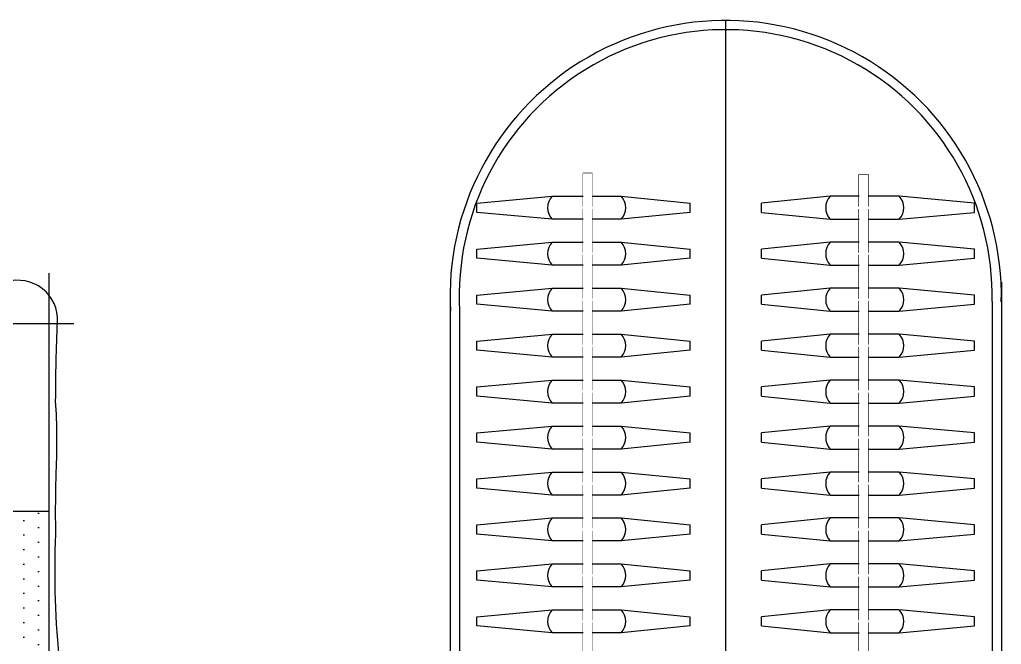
# Model space of a CAD drawing. Header units: millimetres. Extents: x -807114 to 558292, y -468455 to -61603.
# Drawn here: x -162073 to -159936, y -236672 to -235313 of the extents above; entities that cross this region are included whole.
import ezdxf

# ---------------------------------------------------------------- set-up
doc = ezdxf.new("R2010")
doc.units = ezdxf.units.MM
doc.header["$LTSCALE"] = 1000
doc.linetypes.add('DASH', pattern=[0.35, 0.25, -0.1])
doc.layers.add('FF-FURN', color=51, linetype='Continuous')
doc.layers.add('建-轴', color=1, linetype='Continuous')

# ---------------------------------------------------------------- blocks, each defined once
blk = doc.blocks.new('1800X2000床A')
at = {"linetype": 'Continuous'}
h = blk.add_hatch(dxfattribs=at)
h.set_pattern_fill('DOTS', color=57, scale=20, angle=90, style=0)
h.set_pattern_definition([(90, (-37064.08, -174013.955), (-31.75, 15.875), [0, -31.75])])
h.paths.add_polyline_path([(-900, -571.6), (-900, -171.6), (900, -171.6), (900, -571.6)])
for p, q in [((-900, 980), (-900, -1090.1)), ((900, 980), (900, -1090.1)), ((953.8, -980), (-946.7, -980))]:
    blk.add_line(p, q, dxfattribs=at)
at = {"color": 57, "linetype": 'Continuous'}
for p, q in [((900, 438.2), (585.8, 356.9)), ((900, 411.4), (-897.3, -171.6)), ((-946.7, 340.4), (-611.1, 340.4)), ((-169.7, 340.4), (140.3, 340.4)), ((656.5, 340.4), (900, 340.4)), ((-453.9, 289.6), (-946.7, 289.6)), ((402.8, 283.8), (-900, -78.9)), ((263.2, 289.6), (-292.6, 289.6)), ((900, 289.6), (424.5, 289.6)), ((900, -171.6), (-900, -171.6)), ((900, -571.6), (-900, -571.6))]:
    blk.add_line(p, q, dxfattribs=at)
at = {"linetype": 'Continuous'}
blk.add_lwpolyline([(-950, 1020), (-950, 980), (950, 980), (950, 1020), (-950, 1020), (-950, 980)], dxfattribs=at)
at = {"color": 53, "linetype": 'Continuous'}
for points in [[(914.4, -522.6, 0.011501), (915.4, -658.1, -0.027887), (914.1, -811.9, 0.011645), (918.1, -983.7, -0.522577), (807.1, -1071, -0.144021), (749, -1047.2, 0.120265), (697.5, -1028.7, 0.023323), (627.9, -1023.4, -0.068959), (565.4, -1028.2, -0.011626), (430.6, -1016.8, -0.119793), (399.6, -1010.6, 0.046791), (290.8, -1012.6, -0.023628), (190.8, -1010.5, 0.055897), (-51.3, -1012.9, -0.053528), (-91.8, -1019.8, -0.053528), (-132.3, -1012.9, 0.055897), (-374.4, -1010.5, -0.187873), (-362, -1012.6, 0.036947), (-499.8, -1010.6, 0.036442), (-634.8, -1025.7, -0.141351), (-765.6, -1028.2, 0.342539), (-828.1, -1048.6, -0.123892), (-881.4, -1090, -0.37589), (-955.7, -1056.7, -0.329446), (-938.7, -931.9, 0.211134), (-921.8, -890.9, -0.024888), (-915.1, -753.9, 0.06219), (-910.4, -626.7, 0.218233), (-943, -510.5, -0.123513), (-964.3, -410.6, -0.129887), (-943.7, -314.7, 0.095063), (-923.8, -182.3, -0.016498), (-918.2, -32.3, 0.039412), (-910.4, 173.7, -0.025508), (-910.4, 327.9, 0.038458), (-913, 451.6, -0.058958), (-919.7, 588.7, -0.00267), (-914.9, 817.2, -0.013848), (-913.2, 980, -0.011292)], [(910.6, 980, -0.018567), (914.9, 761.8, -0.00267), (919.7, 533.2, -0.058958), (913, 396.2, 0.038458), (910.4, 272.5, -0.025508), (910.4, 118.3, 0.039412), (918.2, -87.7, -0.016498), (923.8, -237.7)], [(923.8, -237.7, 0.037552), (914.4, -522.6)]]:
    blk.add_lwpolyline(points, format="xyb", dxfattribs=at)
for centre, radius, start, end in [((-407.9, -972.7), 1927.1, 79.5219, 101.0093), ((391.7, -1691.8), 2641.6, 82.6669, 98.5823), ((285.3, 706.9), 487.3, 329.872, 28.9386), ((443.9, 707.1), 1238, 170.1485, 190.6384), ((-1061.9, 702.8), 1018.5, 346.621, 13.2374), ((1936.5, 695.7), 1940.4, 173.0204, 186.6449), ((-404.9, -238.2), 948.7, 76.0297, 102.2512), ((375.5, -238.2), 948.7, 77.7488, 103.9703), ((29.9, 505.6), 661.9, 163.9263, 197.1409), ((-59.2, 505.6), 661.9, 342.8591, 16.0737), ((-1667.9, 484.6), 1505.1, 353.1514, 7.5533), ((1638.5, 484.6), 1505.1, 172.4467, 186.8486), ((393, 3966.4), 3498.4, 263.3537, 265.7442), ((293, 3966.4), 3498.4, 275.0712, 277.0989), ((-372, 3643.3), 3190, 262.7818, 265.3485), ((-472, 3643.3), 3190, 275.562, 277.4104), ((-376.1, 1254.1), 970.4, 256.4986, 282.0521), ((346.7, 1254.1), 970.4, 257.9479, 283.5014)]:
    blk.add_arc(centre, radius, start, end, dxfattribs=at)
at = {"color": 59, "linetype": 'Continuous'}
for centre, radius, start, end in [((-379.1, -2731.9), 3663.7, 84.876, 96.3909), ((1853.5, 686.6), 2630.3, 174.4826, 185.0365), ((-1148.5, 754.9), 1091.3, 346.1307, 9.5201), ((427.2, -2159.9), 3098.6, 84.0575, 98.1925), ((2200.9, 750.7), 2194.7, 175.1743, 187.1461), ((-109.7, 718.3), 864.5, 345.0144, 14.054), ((-1146.4, 492.4), 573.1, 340.1161, 22.5374), ((1117, 492.4), 573.1, 157.4626, 199.8839), ((-426.1, -501), 1200.4, 76.8202, 99.5534), ((259, 469.5), 481.3, 151.9201, 201.9524), ((396.7, -501), 1200.4, 80.4466, 103.1798), ((-288.4, 469.5), 481.3, 338.0476, 28.0799), ((-561.2, 2818.8), 2357, 279.7319, 282.3002), ((429.7, 3708.3), 3234.9, 262.6102, 264.7442), ((329.7, 3708.3), 3234.9, 274.8347, 277.4934), ((-461.2, 2818.8), 2357, 262.1069, 265.8698), ((-382.6, 2242.4), 1941.4, 262.7128, 276.541), ((353.3, 2242.4), 1941.4, 263.459, 277.2872)]:
    blk.add_arc(centre, radius, start, end, dxfattribs=at)

msp = doc.modelspace()

# ---------------------------------------------------------------- linework, layer by layer
at = {"color": 8, "ltscale": 750}
for p, q in [((-160536.4, -237814.7), (-160536.4, -235314.7)), ((-160536.4, -237814.7), (-160536.4, -235314.7)), ((-159936.4, -235884.4), (-159936.4, -237814.7)), ((-161136.4, -235914.7), (-161136.4, -237814.7)), ((-161115.6, -235946.1), (-161115.6, -237814.7)), ((-159956.5, -235926.5), (-159956.5, -237814.7)), ((-159994.7, -236212.2), (-160158.7, -236197.2)), ((-159994.7, -236232.2), (-159994.7, -236212.2)), ((-160158.7, -236247.2), (-159994.7, -236232.2)), ((-159994.7, -236312.2), (-160158.7, -236297.2))]:
    msp.add_line(p, q, dxfattribs=at)
at = {"color": 8}
for p, q in [((-161078.2, -235712.2), (-160914.1, -235697.2)), ((-160764.1, -235697.2), (-160614.1, -235712.2)), ((-160308.7, -235697.2), (-160458.7, -235712.2)), ((-159994.7, -235712.2), (-160158.7, -235697.2)), ((-161078.2, -235732.2), (-161078.2, -235712.2)), ((-160914.1, -235747.2), (-161078.2, -235732.2)), ((-160614.1, -235732.2), (-160764.1, -235747.2)), ((-160614.1, -235732.2), (-160614.1, -235712.2)), ((-160458.7, -235732.2), (-160458.7, -235712.2)), ((-160458.7, -235732.2), (-160308.7, -235747.2)), ((-160158.7, -235747.2), (-159994.7, -235732.2)), ((-159994.7, -235732.2), (-159994.7, -235712.2)), ((-161078.2, -235812.2), (-160914.1, -235797.2)), ((-161078.2, -235832.2), (-161078.2, -235812.2)), ((-160764.1, -235797.2), (-160614.1, -235812.2)), ((-160614.1, -235832.2), (-160614.1, -235812.2)), ((-160308.7, -235797.2), (-160458.7, -235812.2)), ((-160458.7, -235832.2), (-160458.7, -235812.2)), ((-159994.7, -235812.2), (-160158.7, -235797.2)), ((-159994.7, -235832.2), (-159994.7, -235812.2)), ((-160914.1, -235847.2), (-161078.2, -235832.2)), ((-160614.1, -235832.2), (-160764.1, -235847.2)), ((-160458.7, -235832.2), (-160308.7, -235847.2)), ((-160158.7, -235847.2), (-159994.7, -235832.2)), ((-161078.2, -235912.2), (-160914.1, -235897.2)), ((-160764.1, -235897.2), (-160614.1, -235912.2)), ((-160308.7, -235897.2), (-160458.7, -235912.2)), ((-159994.7, -235912.2), (-160158.7, -235897.2)), ((-161078.2, -235932.2), (-161078.2, -235912.2)), ((-160614.1, -235932.2), (-160614.1, -235912.2)), ((-160458.7, -235932.2), (-160458.7, -235912.2)), ((-159994.7, -235932.2), (-159994.7, -235912.2)), ((-160914.1, -235947.2), (-161078.2, -235932.2)), ((-160614.1, -235932.2), (-160764.1, -235947.2)), ((-160458.7, -235932.2), (-160308.7, -235947.2)), ((-160158.7, -235947.2), (-159994.7, -235932.2)), ((-161078.2, -236012.2), (-160914.1, -235997.2)), ((-160764.1, -235997.2), (-160614.1, -236012.2)), ((-160308.7, -235997.2), (-160458.7, -236012.2)), ((-159994.7, -236012.2), (-160158.7, -235997.2)), ((-161078.2, -236032.2), (-161078.2, -236012.2)), ((-160614.1, -236032.2), (-160614.1, -236012.2)), ((-160458.7, -236032.2), (-160458.7, -236012.2)), ((-159994.7, -236032.2), (-159994.7, -236012.2)), ((-160914.1, -236047.2), (-161078.2, -236032.2)), ((-160614.1, -236032.2), (-160764.1, -236047.2)), ((-160458.7, -236032.2), (-160308.7, -236047.2)), ((-160158.7, -236047.2), (-159994.7, -236032.2)), ((-161078.2, -236112.2), (-160914.1, -236097.2)), ((-161078.2, -236132.2), (-161078.2, -236112.2)), ((-160764.1, -236097.2), (-160614.1, -236112.2)), ((-160614.1, -236132.2), (-160614.1, -236112.2)), ((-160308.7, -236097.2), (-160458.7, -236112.2)), ((-160458.7, -236132.2), (-160458.7, -236112.2)), ((-159994.7, -236112.2), (-160158.7, -236097.2)), ((-159994.7, -236132.2), (-159994.7, -236112.2)), ((-160914.1, -236147.2), (-161078.2, -236132.2)), ((-160614.1, -236132.2), (-160764.1, -236147.2)), ((-160458.7, -236132.2), (-160308.7, -236147.2)), ((-160158.7, -236147.2), (-159994.7, -236132.2)), ((-161078.2, -236212.2), (-160914.1, -236197.2)), ((-160764.1, -236197.2), (-160614.1, -236212.2)), ((-160308.7, -236197.2), (-160458.7, -236212.2)), ((-161078.2, -236232.2), (-161078.2, -236212.2)), ((-160614.1, -236232.2), (-160614.1, -236212.2)), ((-160458.7, -236232.2), (-160458.7, -236212.2)), ((-160914.1, -236247.2), (-161078.2, -236232.2)), ((-160614.1, -236232.2), (-160764.1, -236247.2)), ((-160458.7, -236232.2), (-160308.7, -236247.2)), ((-161078.2, -236312.2), (-160914.1, -236297.2)), ((-160764.1, -236297.2), (-160614.1, -236312.2)), ((-160308.7, -236297.2), (-160458.7, -236312.2)), ((-161078.2, -236332.2), (-161078.2, -236312.2)), ((-160614.1, -236332.2), (-160614.1, -236312.2)), ((-160458.7, -236332.2), (-160458.7, -236312.2)), ((-159994.7, -236332.2), (-159994.7, -236312.2)), ((-160914.1, -236347.2), (-161078.2, -236332.2)), ((-160614.1, -236332.2), (-160764.1, -236347.2)), ((-160458.7, -236332.2), (-160308.7, -236347.2)), ((-160158.7, -236347.2), (-159994.7, -236332.2)), ((-161078.2, -236412.2), (-160914.1, -236397.2)), ((-161078.2, -236432.2), (-161078.2, -236412.2)), ((-160764.1, -236397.2), (-160614.1, -236412.2)), ((-160614.1, -236432.2), (-160614.1, -236412.2)), ((-160308.7, -236397.2), (-160458.7, -236412.2)), ((-160458.7, -236432.2), (-160458.7, -236412.2)), ((-159994.7, -236412.2), (-160158.7, -236397.2)), ((-159994.7, -236432.2), (-159994.7, -236412.2)), ((-160914.1, -236447.2), (-161078.2, -236432.2)), ((-160614.1, -236432.2), (-160764.1, -236447.2)), ((-160458.7, -236432.2), (-160308.7, -236447.2)), ((-160158.7, -236447.2), (-159994.7, -236432.2)), ((-161078.2, -236512.2), (-160914.1, -236497.2)), ((-160764.1, -236497.2), (-160614.1, -236512.2)), ((-160308.7, -236497.2), (-160458.7, -236512.2)), ((-159994.7, -236512.2), (-160158.7, -236497.2)), ((-161078.2, -236532.2), (-161078.2, -236512.2)), ((-160614.1, -236532.2), (-160614.1, -236512.2)), ((-160458.7, -236532.2), (-160458.7, -236512.2)), ((-159994.7, -236532.2), (-159994.7, -236512.2)), ((-160914.1, -236547.2), (-161078.2, -236532.2)), ((-160614.1, -236532.2), (-160764.1, -236547.2)), ((-160458.7, -236532.2), (-160308.7, -236547.2)), ((-160158.7, -236547.2), (-159994.7, -236532.2)), ((-161078.2, -236612.2), (-160914.1, -236597.2)), ((-160764.1, -236597.2), (-160614.1, -236612.2)), ((-160308.7, -236597.2), (-160458.7, -236612.2)), ((-159994.7, -236612.2), (-160158.7, -236597.2)), ((-161078.2, -236632.2), (-161078.2, -236612.2)), ((-160614.1, -236632.2), (-160614.1, -236612.2)), ((-160458.7, -236632.2), (-160458.7, -236612.2)), ((-159994.7, -236632.2), (-159994.7, -236612.2)), ((-160914.1, -236647.2), (-161078.2, -236632.2)), ((-160614.1, -236632.2), (-160764.1, -236647.2)), ((-160458.7, -236632.2), (-160308.7, -236647.2)), ((-160158.7, -236647.2), (-159994.7, -236632.2))]:
    msp.add_line(p, q, dxfattribs=at)
at = {"color": 8, "ltscale": 750}
for points in [[(-160826.8, -237769.7), (-160826.8, -235647.5), (-160846.8, -235647.5), (-160846.8, -237769.7)], [(-160246, -237769.7), (-160246, -235650.2), (-160226, -235650.2), (-160226, -237769.7)]]:
    msp.add_lwpolyline(points, close=True, dxfattribs=at)
at = {"color": 250}
for centre, start, end in [((-160887.8, -235722.2), 136.3972, 223.6028), ((-160790.3, -235722.2), 316.3972, 43.6028), ((-160282.5, -235722.2), 136.3972, 223.6028), ((-160185, -235722.2), 316.3972, 43.6028), ((-160887.8, -235822.2), 136.3972, 223.6028), ((-160790.3, -235822.2), 316.3972, 43.6028), ((-160282.5, -235822.2), 136.3972, 223.6028), ((-160185, -235822.2), 316.3972, 43.6028), ((-160887.8, -235922.2), 136.3972, 223.6028), ((-160790.3, -235922.2), 316.3972, 43.6028), ((-160282.5, -235922.2), 136.3972, 223.6028), ((-160185, -235922.2), 316.3972, 43.6028), ((-160887.8, -236022.2), 136.3972, 223.6028), ((-160790.3, -236022.2), 316.3972, 43.6028), ((-160282.5, -236022.2), 136.3972, 223.6028), ((-160185, -236022.2), 316.3972, 43.6028), ((-160887.8, -236122.2), 136.3972, 223.6028), ((-160790.3, -236122.2), 316.3972, 43.6028), ((-160282.5, -236122.2), 136.3972, 223.6028), ((-160185, -236122.2), 316.3972, 43.6028), ((-160887.8, -236222.2), 136.3972, 223.6028), ((-160790.3, -236222.2), 316.3972, 43.6028), ((-160282.5, -236222.2), 136.3972, 223.6028), ((-160185, -236222.2), 316.3972, 43.6028), ((-160887.8, -236322.2), 136.3972, 223.6028), ((-160790.3, -236322.2), 316.3972, 43.6028), ((-160282.5, -236322.2), 136.3972, 223.6028), ((-160185, -236322.2), 316.3972, 43.6028), ((-160887.8, -236422.2), 136.3972, 223.6028), ((-160790.3, -236422.2), 316.3972, 43.6028), ((-160282.5, -236422.2), 136.3972, 223.6028), ((-160185, -236422.2), 316.3972, 43.6028), ((-160887.8, -236522.2), 136.3972, 223.6028), ((-160790.3, -236522.2), 316.3972, 43.6028), ((-160282.5, -236522.2), 136.3972, 223.6028), ((-160185, -236522.2), 316.3972, 43.6028), ((-160887.8, -236622.2), 136.3972, 223.6028), ((-160790.3, -236622.2), 316.3972, 43.6028), ((-160282.5, -236622.2), 136.3972, 223.6028), ((-160185, -236622.2), 316.3972, 43.6028)]:
    msp.add_arc(centre, 36.3, start, end, dxfattribs=at)
at = {"layer": '建-轴', "linetype": 'DASH'}
msp.add_line((-160536.4, -247854.7), (-160536.4, -233294.7), dxfattribs=at)

# ---------------------------------------------------------------- block references
at = {"layer": 'FF-FURN', "xscale": -1, "rotation": 180}
msp.add_blockref('1800X2000床A', (-162908.9, -236954.7), dxfattribs=at)

# ---------------------------------------------------------------- next in the draw order: wipeouts: each hides what was drawn before it
at = {"color": 8, "ltscale": 750}
for points in [[(-160826.8, -237769.7), (-160826.8, -235647.5), (-160846.8, -235647.5), (-160846.8, -237769.7)], [(-160246, -237769.7), (-160246, -235650.2), (-160226, -235650.2), (-160226, -237769.7)]]:
    msp.add_wipeout(points, dxfattribs=at)

# ---------------------------------------------------------------- next in the draw order: linework, layer by layer
at = {"color": 8}
for p, q in [((-160914.1, -235697.2), (-160846.8, -235697.2)), ((-160826.8, -235697.2), (-160764.1, -235697.2)), ((-160246, -235697.2), (-160308.7, -235697.2)), ((-160158.7, -235697.2), (-160226, -235697.2)), ((-160846.8, -235747.2), (-160914.1, -235747.2)), ((-160764.1, -235747.2), (-160826.8, -235747.2)), ((-160308.7, -235747.2), (-160246, -235747.2)), ((-160226, -235747.2), (-160158.7, -235747.2)), ((-160914.1, -235797.2), (-160846.8, -235797.2)), ((-160826.8, -235797.2), (-160764.1, -235797.2)), ((-160246, -235797.2), (-160308.7, -235797.2)), ((-160158.7, -235797.2), (-160226, -235797.2)), ((-160846.8, -235847.2), (-160914.1, -235847.2)), ((-160764.1, -235847.2), (-160826.8, -235847.2)), ((-160308.7, -235847.2), (-160246, -235847.2)), ((-160226, -235847.2), (-160158.7, -235847.2)), ((-160914.1, -235897.2), (-160846.8, -235897.2)), ((-160826.8, -235897.2), (-160764.1, -235897.2)), ((-160246, -235897.2), (-160308.7, -235897.2)), ((-160158.7, -235897.2), (-160226, -235897.2)), ((-160846.8, -235947.2), (-160914.1, -235947.2)), ((-160764.1, -235947.2), (-160826.8, -235947.2)), ((-160308.7, -235947.2), (-160246, -235947.2)), ((-160226, -235947.2), (-160158.7, -235947.2)), ((-160914.1, -235997.2), (-160846.8, -235997.2)), ((-160826.8, -235997.2), (-160764.1, -235997.2)), ((-160246, -235997.2), (-160308.7, -235997.2)), ((-160158.7, -235997.2), (-160226, -235997.2)), ((-160846.8, -236047.2), (-160914.1, -236047.2)), ((-160764.1, -236047.2), (-160826.8, -236047.2)), ((-160308.7, -236047.2), (-160246, -236047.2)), ((-160226, -236047.2), (-160158.7, -236047.2)), ((-160914.1, -236097.2), (-160846.8, -236097.2)), ((-160826.8, -236097.2), (-160764.1, -236097.2)), ((-160246, -236097.2), (-160308.7, -236097.2)), ((-160158.7, -236097.2), (-160226, -236097.2)), ((-160846.8, -236147.2), (-160914.1, -236147.2)), ((-160764.1, -236147.2), (-160826.8, -236147.2)), ((-160308.7, -236147.2), (-160246, -236147.2)), ((-160226, -236147.2), (-160158.7, -236147.2)), ((-160914.1, -236197.2), (-160846.8, -236197.2)), ((-160826.8, -236197.2), (-160764.1, -236197.2)), ((-160246, -236197.2), (-160308.7, -236197.2)), ((-160158.7, -236197.2), (-160226, -236197.2)), ((-160846.8, -236247.2), (-160914.1, -236247.2)), ((-160764.1, -236247.2), (-160826.8, -236247.2)), ((-160308.7, -236247.2), (-160246, -236247.2)), ((-160226, -236247.2), (-160158.7, -236247.2)), ((-160914.1, -236297.2), (-160846.8, -236297.2)), ((-160826.8, -236297.2), (-160764.1, -236297.2)), ((-160246, -236297.2), (-160308.7, -236297.2)), ((-160158.7, -236297.2), (-160226, -236297.2)), ((-160846.8, -236347.2), (-160914.1, -236347.2)), ((-160764.1, -236347.2), (-160826.8, -236347.2)), ((-160308.7, -236347.2), (-160246, -236347.2)), ((-160226, -236347.2), (-160158.7, -236347.2)), ((-160914.1, -236397.2), (-160846.8, -236397.2)), ((-160826.8, -236397.2), (-160764.1, -236397.2)), ((-160246, -236397.2), (-160308.7, -236397.2)), ((-160158.7, -236397.2), (-160226, -236397.2)), ((-160846.8, -236447.2), (-160914.1, -236447.2)), ((-160764.1, -236447.2), (-160826.8, -236447.2)), ((-160308.7, -236447.2), (-160246, -236447.2)), ((-160226, -236447.2), (-160158.7, -236447.2)), ((-160914.1, -236497.2), (-160846.8, -236497.2)), ((-160826.8, -236497.2), (-160764.1, -236497.2)), ((-160246, -236497.2), (-160308.7, -236497.2)), ((-160158.7, -236497.2), (-160226, -236497.2)), ((-160846.8, -236547.2), (-160914.1, -236547.2)), ((-160764.1, -236547.2), (-160826.8, -236547.2)), ((-160308.7, -236547.2), (-160246, -236547.2)), ((-160226, -236547.2), (-160158.7, -236547.2)), ((-160914.1, -236597.2), (-160846.8, -236597.2)), ((-160826.8, -236597.2), (-160764.1, -236597.2)), ((-160246, -236597.2), (-160308.7, -236597.2)), ((-160158.7, -236597.2), (-160226, -236597.2)), ((-160846.8, -236647.2), (-160914.1, -236647.2)), ((-160764.1, -236647.2), (-160826.8, -236647.2)), ((-160308.7, -236647.2), (-160246, -236647.2)), ((-160226, -236647.2), (-160158.7, -236647.2))]:
    msp.add_line(p, q, dxfattribs=at)

# ---------------------------------------------------------------- next in the draw order: wipeouts: each hides what was drawn before it
at = {"color": 8, "ltscale": 750}
for points in [[(-160826.6, -235724.6), (-160823.1, -235724.6), (-160822.4, -235724.4), (-160822.1, -235724.2), (-160821.8, -235724), (-160821.5, -235723.6), (-160821.3, -235723.3), (-160821.2, -235722.9), (-160821.1, -235722.6), (-160821, -235722.2), (-160821, -235721.9), (-160821.1, -235721.6), (-160821.2, -235721.3), (-160821.3, -235721), (-160821.5, -235720.7), (-160821.7, -235720.5), (-160821.9, -235720.3), (-160822.2, -235720.1), (-160822.6, -235719.9), (-160822.9, -235719.8), (-160823, -235719.8), (-160850.5, -235719.8), (-160850.7, -235719.8), (-160850.8, -235719.8), (-160851, -235719.9), (-160851.1, -235720), (-160851.3, -235720), (-160851.4, -235720.1), (-160851.6, -235720.3), (-160851.7, -235720.4), (-160851.9, -235720.5), (-160852, -235720.7), (-160852.2, -235720.9), (-160852.3, -235721.3), (-160852.4, -235721.4), (-160852.4, -235721.5), (-160852.4, -235721.7), (-160852.5, -235722), (-160852.5, -235722.3), (-160852.5, -235722.4), (-160852.4, -235722.6), (-160852.4, -235722.8), (-160852.4, -235722.9), (-160852.3, -235723.1), (-160852.2, -235723.2), (-160852.2, -235723.4), (-160852.1, -235723.5), (-160852, -235723.6), (-160851.9, -235723.7), (-160851.8, -235723.9), (-160851.7, -235724), (-160851.6, -235724.1), (-160851.4, -235724.2), (-160851.2, -235724.3), (-160851.1, -235724.4), (-160851, -235724.4), (-160850.8, -235724.5), (-160850.6, -235724.5), (-160850.5, -235724.6), (-160850.2, -235724.6)], [(-160246.2, -235724.6), (-160249.7, -235724.6), (-160250.4, -235724.4), (-160250.7, -235724.2), (-160251, -235724), (-160251.3, -235723.6), (-160251.5, -235723.3), (-160251.7, -235722.9), (-160251.8, -235722.6), (-160251.8, -235722.2), (-160251.8, -235721.9), (-160251.7, -235721.6), (-160251.6, -235721.3), (-160251.5, -235721), (-160251.3, -235720.7), (-160251.1, -235720.5), (-160251, -235720.3), (-160250.6, -235720.1), (-160250.3, -235719.9), (-160249.9, -235719.8), (-160249.8, -235719.8), (-160222.3, -235719.8), (-160222.2, -235719.8), (-160222.1, -235719.8), (-160221.8, -235719.9), (-160221.7, -235720), (-160221.6, -235720), (-160221.4, -235720.1), (-160221.2, -235720.3), (-160221.1, -235720.4), (-160221, -235720.5), (-160220.8, -235720.7), (-160220.7, -235720.9), (-160220.6, -235721.3), (-160220.5, -235721.4), (-160220.4, -235721.5), (-160220.4, -235721.7), (-160220.3, -235722), (-160220.3, -235722.3), (-160220.4, -235722.4), (-160220.4, -235722.6), (-160220.4, -235722.8), (-160220.5, -235722.9), (-160220.5, -235723.1), (-160220.6, -235723.2), (-160220.7, -235723.4), (-160220.7, -235723.5), (-160220.8, -235723.6), (-160220.9, -235723.7), (-160221, -235723.9), (-160221.2, -235724), (-160221.3, -235724.1), (-160221.4, -235724.2), (-160221.6, -235724.3), (-160221.7, -235724.4), (-160221.8, -235724.4), (-160222, -235724.5), (-160222.2, -235724.5), (-160222.4, -235724.6), (-160222.6, -235724.6)], [(-160826.6, -235824.6), (-160823.1, -235824.6), (-160822.4, -235824.4), (-160822.1, -235824.2), (-160821.8, -235824), (-160821.5, -235823.6), (-160821.3, -235823.3), (-160821.2, -235822.9), (-160821.1, -235822.6), (-160821, -235822.2), (-160821, -235821.9), (-160821.1, -235821.6), (-160821.2, -235821.3), (-160821.3, -235821), (-160821.5, -235820.7), (-160821.7, -235820.5), (-160821.9, -235820.3), (-160822.2, -235820.1), (-160822.6, -235819.9), (-160822.9, -235819.8), (-160823, -235819.8), (-160850.5, -235819.8), (-160850.7, -235819.8), (-160850.8, -235819.8), (-160851, -235819.9), (-160851.1, -235820), (-160851.3, -235820), (-160851.4, -235820.1), (-160851.6, -235820.3), (-160851.7, -235820.4), (-160851.9, -235820.5), (-160852, -235820.7), (-160852.2, -235820.9), (-160852.3, -235821.3), (-160852.4, -235821.4), (-160852.4, -235821.5), (-160852.4, -235821.7), (-160852.5, -235822), (-160852.5, -235822.3), (-160852.5, -235822.4), (-160852.4, -235822.6), (-160852.4, -235822.8), (-160852.4, -235822.9), (-160852.3, -235823.1), (-160852.2, -235823.2), (-160852.2, -235823.4), (-160852.1, -235823.5), (-160852, -235823.6), (-160851.9, -235823.7), (-160851.8, -235823.9), (-160851.7, -235824), (-160851.6, -235824.1), (-160851.4, -235824.2), (-160851.2, -235824.3), (-160851.1, -235824.4), (-160851, -235824.4), (-160850.8, -235824.5), (-160850.6, -235824.5), (-160850.5, -235824.6), (-160850.2, -235824.6)], [(-160246.2, -235824.6), (-160249.7, -235824.6), (-160250.4, -235824.4), (-160250.7, -235824.2), (-160251, -235824), (-160251.3, -235823.6), (-160251.5, -235823.3), (-160251.7, -235822.9), (-160251.8, -235822.6), (-160251.8, -235822.2), (-160251.8, -235821.9), (-160251.7, -235821.6), (-160251.6, -235821.3), (-160251.5, -235821), (-160251.3, -235820.7), (-160251.1, -235820.5), (-160251, -235820.3), (-160250.6, -235820.1), (-160250.3, -235819.9), (-160249.9, -235819.8), (-160249.8, -235819.8), (-160222.3, -235819.8), (-160222.2, -235819.8), (-160222.1, -235819.8), (-160221.8, -235819.9), (-160221.7, -235820), (-160221.6, -235820), (-160221.4, -235820.1), (-160221.2, -235820.3), (-160221.1, -235820.4), (-160221, -235820.5), (-160220.8, -235820.7), (-160220.7, -235820.9), (-160220.6, -235821.3), (-160220.5, -235821.4), (-160220.4, -235821.5), (-160220.4, -235821.7), (-160220.3, -235822), (-160220.3, -235822.3), (-160220.4, -235822.4), (-160220.4, -235822.6), (-160220.4, -235822.8), (-160220.5, -235822.9), (-160220.5, -235823.1), (-160220.6, -235823.2), (-160220.7, -235823.4), (-160220.7, -235823.5), (-160220.8, -235823.6), (-160220.9, -235823.7), (-160221, -235823.9), (-160221.2, -235824), (-160221.3, -235824.1), (-160221.4, -235824.2), (-160221.6, -235824.3), (-160221.7, -235824.4), (-160221.8, -235824.4), (-160222, -235824.5), (-160222.2, -235824.5), (-160222.4, -235824.6), (-160222.6, -235824.6)], [(-160826.6, -235924.6), (-160823.1, -235924.6), (-160822.4, -235924.4), (-160822.1, -235924.2), (-160821.8, -235924), (-160821.5, -235923.6), (-160821.3, -235923.3), (-160821.2, -235922.9), (-160821.1, -235922.6), (-160821, -235922.2), (-160821, -235921.9), (-160821.1, -235921.6), (-160821.2, -235921.3), (-160821.3, -235921), (-160821.5, -235920.7), (-160821.7, -235920.5), (-160821.9, -235920.3), (-160822.2, -235920.1), (-160822.6, -235919.9), (-160822.9, -235919.8), (-160823, -235919.8), (-160850.5, -235919.8), (-160850.7, -235919.8), (-160850.8, -235919.8), (-160851, -235919.9), (-160851.1, -235920), (-160851.3, -235920), (-160851.4, -235920.1), (-160851.6, -235920.3), (-160851.7, -235920.4), (-160851.9, -235920.5), (-160852, -235920.7), (-160852.2, -235920.9), (-160852.3, -235921.3), (-160852.4, -235921.4), (-160852.4, -235921.5), (-160852.4, -235921.7), (-160852.5, -235922), (-160852.5, -235922.3), (-160852.5, -235922.4), (-160852.4, -235922.6), (-160852.4, -235922.8), (-160852.4, -235922.9), (-160852.3, -235923.1), (-160852.2, -235923.2), (-160852.2, -235923.4), (-160852.1, -235923.5), (-160852, -235923.6), (-160851.9, -235923.7), (-160851.8, -235923.9), (-160851.7, -235924), (-160851.6, -235924.1), (-160851.4, -235924.2), (-160851.2, -235924.3), (-160851.1, -235924.4), (-160851, -235924.4), (-160850.8, -235924.5), (-160850.6, -235924.5), (-160850.5, -235924.6), (-160850.2, -235924.6)], [(-160246.2, -235924.6), (-160249.7, -235924.6), (-160250.4, -235924.4), (-160250.7, -235924.2), (-160251, -235924), (-160251.3, -235923.6), (-160251.5, -235923.3), (-160251.7, -235922.9), (-160251.8, -235922.6), (-160251.8, -235922.2), (-160251.8, -235921.9), (-160251.7, -235921.6), (-160251.6, -235921.3), (-160251.5, -235921), (-160251.3, -235920.7), (-160251.1, -235920.5), (-160251, -235920.3), (-160250.6, -235920.1), (-160250.3, -235919.9), (-160249.9, -235919.8), (-160249.8, -235919.8), (-160222.3, -235919.8), (-160222.2, -235919.8), (-160222.1, -235919.8), (-160221.8, -235919.9), (-160221.7, -235920), (-160221.6, -235920), (-160221.4, -235920.1), (-160221.2, -235920.3), (-160221.1, -235920.4), (-160221, -235920.5), (-160220.8, -235920.7), (-160220.7, -235920.9), (-160220.6, -235921.3), (-160220.5, -235921.4), (-160220.4, -235921.5), (-160220.4, -235921.7), (-160220.3, -235922), (-160220.3, -235922.3), (-160220.4, -235922.4), (-160220.4, -235922.6), (-160220.4, -235922.8), (-160220.5, -235922.9), (-160220.5, -235923.1), (-160220.6, -235923.2), (-160220.7, -235923.4), (-160220.7, -235923.5), (-160220.8, -235923.6), (-160220.9, -235923.7), (-160221, -235923.9), (-160221.2, -235924), (-160221.3, -235924.1), (-160221.4, -235924.2), (-160221.6, -235924.3), (-160221.7, -235924.4), (-160221.8, -235924.4), (-160222, -235924.5), (-160222.2, -235924.5), (-160222.4, -235924.6), (-160222.6, -235924.6)], [(-160826.6, -236024.6), (-160823.1, -236024.6), (-160822.4, -236024.4), (-160822.1, -236024.2), (-160821.8, -236024), (-160821.5, -236023.6), (-160821.3, -236023.3), (-160821.2, -236022.9), (-160821.1, -236022.6), (-160821, -236022.2), (-160821, -236021.9), (-160821.1, -236021.6), (-160821.2, -236021.3), (-160821.3, -236021), (-160821.5, -236020.7), (-160821.7, -236020.5), (-160821.9, -236020.3), (-160822.2, -236020.1), (-160822.6, -236019.9), (-160822.9, -236019.8), (-160823, -236019.8), (-160850.5, -236019.8), (-160850.7, -236019.8), (-160850.8, -236019.8), (-160851, -236019.9), (-160851.1, -236020), (-160851.3, -236020), (-160851.4, -236020.1), (-160851.6, -236020.3), (-160851.7, -236020.4), (-160851.9, -236020.5), (-160852, -236020.7), (-160852.2, -236020.9), (-160852.3, -236021.3), (-160852.4, -236021.4), (-160852.4, -236021.5), (-160852.4, -236021.7), (-160852.5, -236022), (-160852.5, -236022.3), (-160852.5, -236022.4), (-160852.4, -236022.6), (-160852.4, -236022.8), (-160852.4, -236022.9), (-160852.3, -236023.1), (-160852.2, -236023.2), (-160852.2, -236023.4), (-160852.1, -236023.5), (-160852, -236023.6), (-160851.9, -236023.7), (-160851.8, -236023.9), (-160851.7, -236024), (-160851.6, -236024.1), (-160851.4, -236024.2), (-160851.2, -236024.3), (-160851.1, -236024.4), (-160851, -236024.4), (-160850.8, -236024.5), (-160850.6, -236024.5), (-160850.5, -236024.6), (-160850.2, -236024.6)], [(-160246.2, -236024.6), (-160249.7, -236024.6), (-160250.4, -236024.4), (-160250.7, -236024.2), (-160251, -236024), (-160251.3, -236023.6), (-160251.5, -236023.3), (-160251.7, -236022.9), (-160251.8, -236022.6), (-160251.8, -236022.2), (-160251.8, -236021.9), (-160251.7, -236021.6), (-160251.6, -236021.3), (-160251.5, -236021), (-160251.3, -236020.7), (-160251.1, -236020.5), (-160251, -236020.3), (-160250.6, -236020.1), (-160250.3, -236019.9), (-160249.9, -236019.8), (-160249.8, -236019.8), (-160222.3, -236019.8), (-160222.2, -236019.8), (-160222.1, -236019.8), (-160221.8, -236019.9), (-160221.7, -236020), (-160221.6, -236020), (-160221.4, -236020.1), (-160221.2, -236020.3), (-160221.1, -236020.4), (-160221, -236020.5), (-160220.8, -236020.7), (-160220.7, -236020.9), (-160220.6, -236021.3), (-160220.5, -236021.4), (-160220.4, -236021.5), (-160220.4, -236021.7), (-160220.3, -236022), (-160220.3, -236022.3), (-160220.4, -236022.4), (-160220.4, -236022.6), (-160220.4, -236022.8), (-160220.5, -236022.9), (-160220.5, -236023.1), (-160220.6, -236023.2), (-160220.7, -236023.4), (-160220.7, -236023.5), (-160220.8, -236023.6), (-160220.9, -236023.7), (-160221, -236023.9), (-160221.2, -236024), (-160221.3, -236024.1), (-160221.4, -236024.2), (-160221.6, -236024.3), (-160221.7, -236024.4), (-160221.8, -236024.4), (-160222, -236024.5), (-160222.2, -236024.5), (-160222.4, -236024.6), (-160222.6, -236024.6)], [(-160826.6, -236124.6), (-160823.1, -236124.6), (-160822.4, -236124.4), (-160822.1, -236124.2), (-160821.8, -236124), (-160821.5, -236123.6), (-160821.3, -236123.3), (-160821.2, -236122.9), (-160821.1, -236122.6), (-160821, -236122.2), (-160821, -236121.9), (-160821.1, -236121.6), (-160821.2, -236121.3), (-160821.3, -236121), (-160821.5, -236120.7), (-160821.7, -236120.5), (-160821.9, -236120.3), (-160822.2, -236120.1), (-160822.6, -236119.9), (-160822.9, -236119.8), (-160823, -236119.8), (-160850.5, -236119.8), (-160850.7, -236119.8), (-160850.8, -236119.8), (-160851, -236119.9), (-160851.1, -236120), (-160851.3, -236120), (-160851.4, -236120.1), (-160851.6, -236120.3), (-160851.7, -236120.4), (-160851.9, -236120.5), (-160852, -236120.7), (-160852.2, -236120.9), (-160852.3, -236121.3), (-160852.4, -236121.4), (-160852.4, -236121.5), (-160852.4, -236121.7), (-160852.5, -236122), (-160852.5, -236122.3), (-160852.5, -236122.4), (-160852.4, -236122.6), (-160852.4, -236122.8), (-160852.4, -236122.9), (-160852.3, -236123.1), (-160852.2, -236123.2), (-160852.2, -236123.4), (-160852.1, -236123.5), (-160852, -236123.6), (-160851.9, -236123.7), (-160851.8, -236123.9), (-160851.7, -236124), (-160851.6, -236124.1), (-160851.4, -236124.2), (-160851.2, -236124.3), (-160851.1, -236124.4), (-160851, -236124.4), (-160850.8, -236124.5), (-160850.6, -236124.5), (-160850.5, -236124.6), (-160850.2, -236124.6)], [(-160246.2, -236124.6), (-160249.7, -236124.6), (-160250.4, -236124.4), (-160250.7, -236124.2), (-160251, -236124), (-160251.3, -236123.6), (-160251.5, -236123.3), (-160251.7, -236122.9), (-160251.8, -236122.6), (-160251.8, -236122.2), (-160251.8, -236121.9), (-160251.7, -236121.6), (-160251.6, -236121.3), (-160251.5, -236121), (-160251.3, -236120.7), (-160251.1, -236120.5), (-160251, -236120.3), (-160250.6, -236120.1), (-160250.3, -236119.9), (-160249.9, -236119.8), (-160249.8, -236119.8), (-160222.3, -236119.8), (-160222.2, -236119.8), (-160222.1, -236119.8), (-160221.8, -236119.9), (-160221.7, -236120), (-160221.6, -236120), (-160221.4, -236120.1), (-160221.2, -236120.3), (-160221.1, -236120.4), (-160221, -236120.5), (-160220.8, -236120.7), (-160220.7, -236120.9), (-160220.6, -236121.3), (-160220.5, -236121.4), (-160220.4, -236121.5), (-160220.4, -236121.7), (-160220.3, -236122), (-160220.3, -236122.3), (-160220.4, -236122.4), (-160220.4, -236122.6), (-160220.4, -236122.8), (-160220.5, -236122.9), (-160220.5, -236123.1), (-160220.6, -236123.2), (-160220.7, -236123.4), (-160220.7, -236123.5), (-160220.8, -236123.6), (-160220.9, -236123.7), (-160221, -236123.9), (-160221.2, -236124), (-160221.3, -236124.1), (-160221.4, -236124.2), (-160221.6, -236124.3), (-160221.7, -236124.4), (-160221.8, -236124.4), (-160222, -236124.5), (-160222.2, -236124.5), (-160222.4, -236124.6), (-160222.6, -236124.6)], [(-160826.6, -236224.6), (-160823.1, -236224.6), (-160822.4, -236224.4), (-160822.1, -236224.2), (-160821.8, -236224), (-160821.5, -236223.6), (-160821.3, -236223.3), (-160821.2, -236222.9), (-160821.1, -236222.6), (-160821, -236222.2), (-160821, -236221.9), (-160821.1, -236221.6), (-160821.2, -236221.3), (-160821.3, -236221), (-160821.5, -236220.7), (-160821.7, -236220.5), (-160821.9, -236220.3), (-160822.2, -236220.1), (-160822.6, -236219.9), (-160822.9, -236219.8), (-160823, -236219.8), (-160850.5, -236219.8), (-160850.7, -236219.8), (-160850.8, -236219.8), (-160851, -236219.9), (-160851.1, -236220), (-160851.3, -236220), (-160851.4, -236220.1), (-160851.6, -236220.3), (-160851.7, -236220.4), (-160851.9, -236220.5), (-160852, -236220.7), (-160852.2, -236220.9), (-160852.3, -236221.3), (-160852.4, -236221.4), (-160852.4, -236221.5), (-160852.4, -236221.7), (-160852.5, -236222), (-160852.5, -236222.3), (-160852.5, -236222.4), (-160852.4, -236222.6), (-160852.4, -236222.8), (-160852.4, -236222.9), (-160852.3, -236223.1), (-160852.2, -236223.2), (-160852.2, -236223.4), (-160852.1, -236223.5), (-160852, -236223.6), (-160851.9, -236223.7), (-160851.8, -236223.9), (-160851.7, -236224), (-160851.6, -236224.1), (-160851.4, -236224.2), (-160851.2, -236224.3), (-160851.1, -236224.4), (-160851, -236224.4), (-160850.8, -236224.5), (-160850.6, -236224.5), (-160850.5, -236224.6), (-160850.2, -236224.6)], [(-160246.2, -236224.6), (-160249.7, -236224.6), (-160250.4, -236224.4), (-160250.7, -236224.2), (-160251, -236224), (-160251.3, -236223.6), (-160251.5, -236223.3), (-160251.7, -236222.9), (-160251.8, -236222.6), (-160251.8, -236222.2), (-160251.8, -236221.9), (-160251.7, -236221.6), (-160251.6, -236221.3), (-160251.5, -236221), (-160251.3, -236220.7), (-160251.1, -236220.5), (-160251, -236220.3), (-160250.6, -236220.1), (-160250.3, -236219.9), (-160249.9, -236219.8), (-160249.8, -236219.8), (-160222.3, -236219.8), (-160222.2, -236219.8), (-160222.1, -236219.8), (-160221.8, -236219.9), (-160221.7, -236220), (-160221.6, -236220), (-160221.4, -236220.1), (-160221.2, -236220.3), (-160221.1, -236220.4), (-160221, -236220.5), (-160220.8, -236220.7), (-160220.7, -236220.9), (-160220.6, -236221.3), (-160220.5, -236221.4), (-160220.4, -236221.5), (-160220.4, -236221.7), (-160220.3, -236222), (-160220.3, -236222.3), (-160220.4, -236222.4), (-160220.4, -236222.6), (-160220.4, -236222.8), (-160220.5, -236222.9), (-160220.5, -236223.1), (-160220.6, -236223.2), (-160220.7, -236223.4), (-160220.7, -236223.5), (-160220.8, -236223.6), (-160220.9, -236223.7), (-160221, -236223.9), (-160221.2, -236224), (-160221.3, -236224.1), (-160221.4, -236224.2), (-160221.6, -236224.3), (-160221.7, -236224.4), (-160221.8, -236224.4), (-160222, -236224.5), (-160222.2, -236224.5), (-160222.4, -236224.6), (-160222.6, -236224.6)], [(-160826.6, -236324.6), (-160823.1, -236324.6), (-160822.4, -236324.4), (-160822.1, -236324.2), (-160821.8, -236324), (-160821.5, -236323.6), (-160821.3, -236323.3), (-160821.2, -236322.9), (-160821.1, -236322.6), (-160821, -236322.2), (-160821, -236321.9), (-160821.1, -236321.6), (-160821.2, -236321.3), (-160821.3, -236321), (-160821.5, -236320.7), (-160821.7, -236320.5), (-160821.9, -236320.3), (-160822.2, -236320.1), (-160822.6, -236319.9), (-160822.9, -236319.8), (-160823, -236319.8), (-160850.5, -236319.8), (-160850.7, -236319.8), (-160850.8, -236319.8), (-160851, -236319.9), (-160851.1, -236320), (-160851.3, -236320), (-160851.4, -236320.1), (-160851.6, -236320.3), (-160851.7, -236320.4), (-160851.9, -236320.5), (-160852, -236320.7), (-160852.2, -236320.9), (-160852.3, -236321.3), (-160852.4, -236321.4), (-160852.4, -236321.5), (-160852.4, -236321.7), (-160852.5, -236322), (-160852.5, -236322.3), (-160852.5, -236322.4), (-160852.4, -236322.6), (-160852.4, -236322.8), (-160852.4, -236322.9), (-160852.3, -236323.1), (-160852.2, -236323.2), (-160852.2, -236323.4), (-160852.1, -236323.5), (-160852, -236323.6), (-160851.9, -236323.7), (-160851.8, -236323.9), (-160851.7, -236324), (-160851.6, -236324.1), (-160851.4, -236324.2), (-160851.2, -236324.3), (-160851.1, -236324.4), (-160851, -236324.4), (-160850.8, -236324.5), (-160850.6, -236324.5), (-160850.5, -236324.6), (-160850.2, -236324.6)], [(-160246.2, -236324.6), (-160249.7, -236324.6), (-160250.4, -236324.4), (-160250.7, -236324.2), (-160251, -236324), (-160251.3, -236323.6), (-160251.5, -236323.3), (-160251.7, -236322.9), (-160251.8, -236322.6), (-160251.8, -236322.2), (-160251.8, -236321.9), (-160251.7, -236321.6), (-160251.6, -236321.3), (-160251.5, -236321), (-160251.3, -236320.7), (-160251.1, -236320.5), (-160251, -236320.3), (-160250.6, -236320.1), (-160250.3, -236319.9), (-160249.9, -236319.8), (-160249.8, -236319.8), (-160222.3, -236319.8), (-160222.2, -236319.8), (-160222.1, -236319.8), (-160221.8, -236319.9), (-160221.7, -236320), (-160221.6, -236320), (-160221.4, -236320.1), (-160221.2, -236320.3), (-160221.1, -236320.4), (-160221, -236320.5), (-160220.8, -236320.7), (-160220.7, -236320.9), (-160220.6, -236321.3), (-160220.5, -236321.4), (-160220.4, -236321.5), (-160220.4, -236321.7), (-160220.3, -236322), (-160220.3, -236322.3), (-160220.4, -236322.4), (-160220.4, -236322.6), (-160220.4, -236322.8), (-160220.5, -236322.9), (-160220.5, -236323.1), (-160220.6, -236323.2), (-160220.7, -236323.4), (-160220.7, -236323.5), (-160220.8, -236323.6), (-160220.9, -236323.7), (-160221, -236323.9), (-160221.2, -236324), (-160221.3, -236324.1), (-160221.4, -236324.2), (-160221.6, -236324.3), (-160221.7, -236324.4), (-160221.8, -236324.4), (-160222, -236324.5), (-160222.2, -236324.5), (-160222.4, -236324.6), (-160222.6, -236324.6)], [(-160826.6, -236424.6), (-160823.1, -236424.6), (-160822.4, -236424.4), (-160822.1, -236424.2), (-160821.8, -236424), (-160821.5, -236423.6), (-160821.3, -236423.3), (-160821.2, -236422.9), (-160821.1, -236422.6), (-160821, -236422.2), (-160821, -236421.9), (-160821.1, -236421.6), (-160821.2, -236421.3), (-160821.3, -236421), (-160821.5, -236420.7), (-160821.7, -236420.5), (-160821.9, -236420.3), (-160822.2, -236420.1), (-160822.6, -236419.9), (-160822.9, -236419.8), (-160823, -236419.8), (-160850.5, -236419.8), (-160850.7, -236419.8), (-160850.8, -236419.8), (-160851, -236419.9), (-160851.1, -236420), (-160851.3, -236420), (-160851.4, -236420.1), (-160851.6, -236420.3), (-160851.7, -236420.4), (-160851.9, -236420.5), (-160852, -236420.7), (-160852.2, -236420.9), (-160852.3, -236421.3), (-160852.4, -236421.4), (-160852.4, -236421.5), (-160852.4, -236421.7), (-160852.5, -236422), (-160852.5, -236422.3), (-160852.5, -236422.4), (-160852.4, -236422.6), (-160852.4, -236422.8), (-160852.4, -236422.9), (-160852.3, -236423.1), (-160852.2, -236423.2), (-160852.2, -236423.4), (-160852.1, -236423.5), (-160852, -236423.6), (-160851.9, -236423.7), (-160851.8, -236423.9), (-160851.7, -236424), (-160851.6, -236424.1), (-160851.4, -236424.2), (-160851.2, -236424.3), (-160851.1, -236424.4), (-160851, -236424.4), (-160850.8, -236424.5), (-160850.6, -236424.5), (-160850.5, -236424.6), (-160850.2, -236424.6)], [(-160246.2, -236424.6), (-160249.7, -236424.6), (-160250.4, -236424.4), (-160250.7, -236424.2), (-160251, -236424), (-160251.3, -236423.6), (-160251.5, -236423.3), (-160251.7, -236422.9), (-160251.8, -236422.6), (-160251.8, -236422.2), (-160251.8, -236421.9), (-160251.7, -236421.6), (-160251.6, -236421.3), (-160251.5, -236421), (-160251.3, -236420.7), (-160251.1, -236420.5), (-160251, -236420.3), (-160250.6, -236420.1), (-160250.3, -236419.9), (-160249.9, -236419.8), (-160249.8, -236419.8), (-160222.3, -236419.8), (-160222.2, -236419.8), (-160222.1, -236419.8), (-160221.8, -236419.9), (-160221.7, -236420), (-160221.6, -236420), (-160221.4, -236420.1), (-160221.2, -236420.3), (-160221.1, -236420.4), (-160221, -236420.5), (-160220.8, -236420.7), (-160220.7, -236420.9), (-160220.6, -236421.3), (-160220.5, -236421.4), (-160220.4, -236421.5), (-160220.4, -236421.7), (-160220.3, -236422), (-160220.3, -236422.3), (-160220.4, -236422.4), (-160220.4, -236422.6), (-160220.4, -236422.8), (-160220.5, -236422.9), (-160220.5, -236423.1), (-160220.6, -236423.2), (-160220.7, -236423.4), (-160220.7, -236423.5), (-160220.8, -236423.6), (-160220.9, -236423.7), (-160221, -236423.9), (-160221.2, -236424), (-160221.3, -236424.1), (-160221.4, -236424.2), (-160221.6, -236424.3), (-160221.7, -236424.4), (-160221.8, -236424.4), (-160222, -236424.5), (-160222.2, -236424.5), (-160222.4, -236424.6), (-160222.6, -236424.6)], [(-160826.6, -236524.6), (-160823.1, -236524.6), (-160822.4, -236524.4), (-160822.1, -236524.2), (-160821.8, -236524), (-160821.5, -236523.6), (-160821.3, -236523.3), (-160821.2, -236522.9), (-160821.1, -236522.6), (-160821, -236522.2), (-160821, -236521.9), (-160821.1, -236521.6), (-160821.2, -236521.3), (-160821.3, -236521), (-160821.5, -236520.7), (-160821.7, -236520.5), (-160821.9, -236520.3), (-160822.2, -236520.1), (-160822.6, -236519.9), (-160822.9, -236519.8), (-160823, -236519.8), (-160850.5, -236519.8), (-160850.7, -236519.8), (-160850.8, -236519.8), (-160851, -236519.9), (-160851.1, -236520), (-160851.3, -236520), (-160851.4, -236520.1), (-160851.6, -236520.3), (-160851.7, -236520.4), (-160851.9, -236520.5), (-160852, -236520.7), (-160852.2, -236520.9), (-160852.3, -236521.3), (-160852.4, -236521.4), (-160852.4, -236521.5), (-160852.4, -236521.7), (-160852.5, -236522), (-160852.5, -236522.3), (-160852.5, -236522.4), (-160852.4, -236522.6), (-160852.4, -236522.8), (-160852.4, -236522.9), (-160852.3, -236523.1), (-160852.2, -236523.2), (-160852.2, -236523.4), (-160852.1, -236523.5), (-160852, -236523.6), (-160851.9, -236523.7), (-160851.8, -236523.9), (-160851.7, -236524), (-160851.6, -236524.1), (-160851.4, -236524.2), (-160851.2, -236524.3), (-160851.1, -236524.4), (-160851, -236524.4), (-160850.8, -236524.5), (-160850.6, -236524.5), (-160850.5, -236524.6), (-160850.2, -236524.6)], [(-160246.2, -236524.6), (-160249.7, -236524.6), (-160250.4, -236524.4), (-160250.7, -236524.2), (-160251, -236524), (-160251.3, -236523.6), (-160251.5, -236523.3), (-160251.7, -236522.9), (-160251.8, -236522.6), (-160251.8, -236522.2), (-160251.8, -236521.9), (-160251.7, -236521.6), (-160251.6, -236521.3), (-160251.5, -236521), (-160251.3, -236520.7), (-160251.1, -236520.5), (-160251, -236520.3), (-160250.6, -236520.1), (-160250.3, -236519.9), (-160249.9, -236519.8), (-160249.8, -236519.8), (-160222.3, -236519.8), (-160222.2, -236519.8), (-160222.1, -236519.8), (-160221.8, -236519.9), (-160221.7, -236520), (-160221.6, -236520), (-160221.4, -236520.1), (-160221.2, -236520.3), (-160221.1, -236520.4), (-160221, -236520.5), (-160220.8, -236520.7), (-160220.7, -236520.9), (-160220.6, -236521.3), (-160220.5, -236521.4), (-160220.4, -236521.5), (-160220.4, -236521.7), (-160220.3, -236522), (-160220.3, -236522.3), (-160220.4, -236522.4), (-160220.4, -236522.6), (-160220.4, -236522.8), (-160220.5, -236522.9), (-160220.5, -236523.1), (-160220.6, -236523.2), (-160220.7, -236523.4), (-160220.7, -236523.5), (-160220.8, -236523.6), (-160220.9, -236523.7), (-160221, -236523.9), (-160221.2, -236524), (-160221.3, -236524.1), (-160221.4, -236524.2), (-160221.6, -236524.3), (-160221.7, -236524.4), (-160221.8, -236524.4), (-160222, -236524.5), (-160222.2, -236524.5), (-160222.4, -236524.6), (-160222.6, -236524.6)], [(-160826.6, -236624.6), (-160823.1, -236624.6), (-160822.4, -236624.4), (-160822.1, -236624.2), (-160821.8, -236624), (-160821.5, -236623.6), (-160821.3, -236623.3), (-160821.2, -236622.9), (-160821.1, -236622.6), (-160821, -236622.2), (-160821, -236621.9), (-160821.1, -236621.6), (-160821.2, -236621.3), (-160821.3, -236621), (-160821.5, -236620.7), (-160821.7, -236620.5), (-160821.9, -236620.3), (-160822.2, -236620.1), (-160822.6, -236619.9), (-160822.9, -236619.8), (-160823, -236619.8), (-160850.5, -236619.8), (-160850.7, -236619.8), (-160850.8, -236619.8), (-160851, -236619.9), (-160851.1, -236620), (-160851.3, -236620), (-160851.4, -236620.1), (-160851.6, -236620.3), (-160851.7, -236620.4), (-160851.9, -236620.5), (-160852, -236620.7), (-160852.2, -236620.9), (-160852.3, -236621.3), (-160852.4, -236621.4), (-160852.4, -236621.5), (-160852.4, -236621.7), (-160852.5, -236622), (-160852.5, -236622.3), (-160852.5, -236622.4), (-160852.4, -236622.6), (-160852.4, -236622.8), (-160852.4, -236622.9), (-160852.3, -236623.1), (-160852.2, -236623.2), (-160852.2, -236623.4), (-160852.1, -236623.5), (-160852, -236623.6), (-160851.9, -236623.7), (-160851.8, -236623.9), (-160851.7, -236624), (-160851.6, -236624.1), (-160851.4, -236624.2), (-160851.2, -236624.3), (-160851.1, -236624.4), (-160851, -236624.4), (-160850.8, -236624.5), (-160850.6, -236624.5), (-160850.5, -236624.6), (-160850.2, -236624.6)], [(-160246.2, -236624.6), (-160249.7, -236624.6), (-160250.4, -236624.4), (-160250.7, -236624.2), (-160251, -236624), (-160251.3, -236623.6), (-160251.5, -236623.3), (-160251.7, -236622.9), (-160251.8, -236622.6), (-160251.8, -236622.2), (-160251.8, -236621.9), (-160251.7, -236621.6), (-160251.6, -236621.3), (-160251.5, -236621), (-160251.3, -236620.7), (-160251.1, -236620.5), (-160251, -236620.3), (-160250.6, -236620.1), (-160250.3, -236619.9), (-160249.9, -236619.8), (-160249.8, -236619.8), (-160222.3, -236619.8), (-160222.2, -236619.8), (-160222.1, -236619.8), (-160221.8, -236619.9), (-160221.7, -236620), (-160221.6, -236620), (-160221.4, -236620.1), (-160221.2, -236620.3), (-160221.1, -236620.4), (-160221, -236620.5), (-160220.8, -236620.7), (-160220.7, -236620.9), (-160220.6, -236621.3), (-160220.5, -236621.4), (-160220.4, -236621.5), (-160220.4, -236621.7), (-160220.3, -236622), (-160220.3, -236622.3), (-160220.4, -236622.4), (-160220.4, -236622.6), (-160220.4, -236622.8), (-160220.5, -236622.9), (-160220.5, -236623.1), (-160220.6, -236623.2), (-160220.7, -236623.4), (-160220.7, -236623.5), (-160220.8, -236623.6), (-160220.9, -236623.7), (-160221, -236623.9), (-160221.2, -236624), (-160221.3, -236624.1), (-160221.4, -236624.2), (-160221.6, -236624.3), (-160221.7, -236624.4), (-160221.8, -236624.4), (-160222, -236624.5), (-160222.2, -236624.5), (-160222.4, -236624.6), (-160222.6, -236624.6)]]:
    msp.add_wipeout(points, dxfattribs=at)

# ---------------------------------------------------------------- next in the draw order: linework, layer by layer
for radius in [600, 580]:
    msp.add_arc((-160536.4, -235914.7), radius, 358.8406, 183.1006, dxfattribs=at)

doc.saveas('drawing.dxf')
